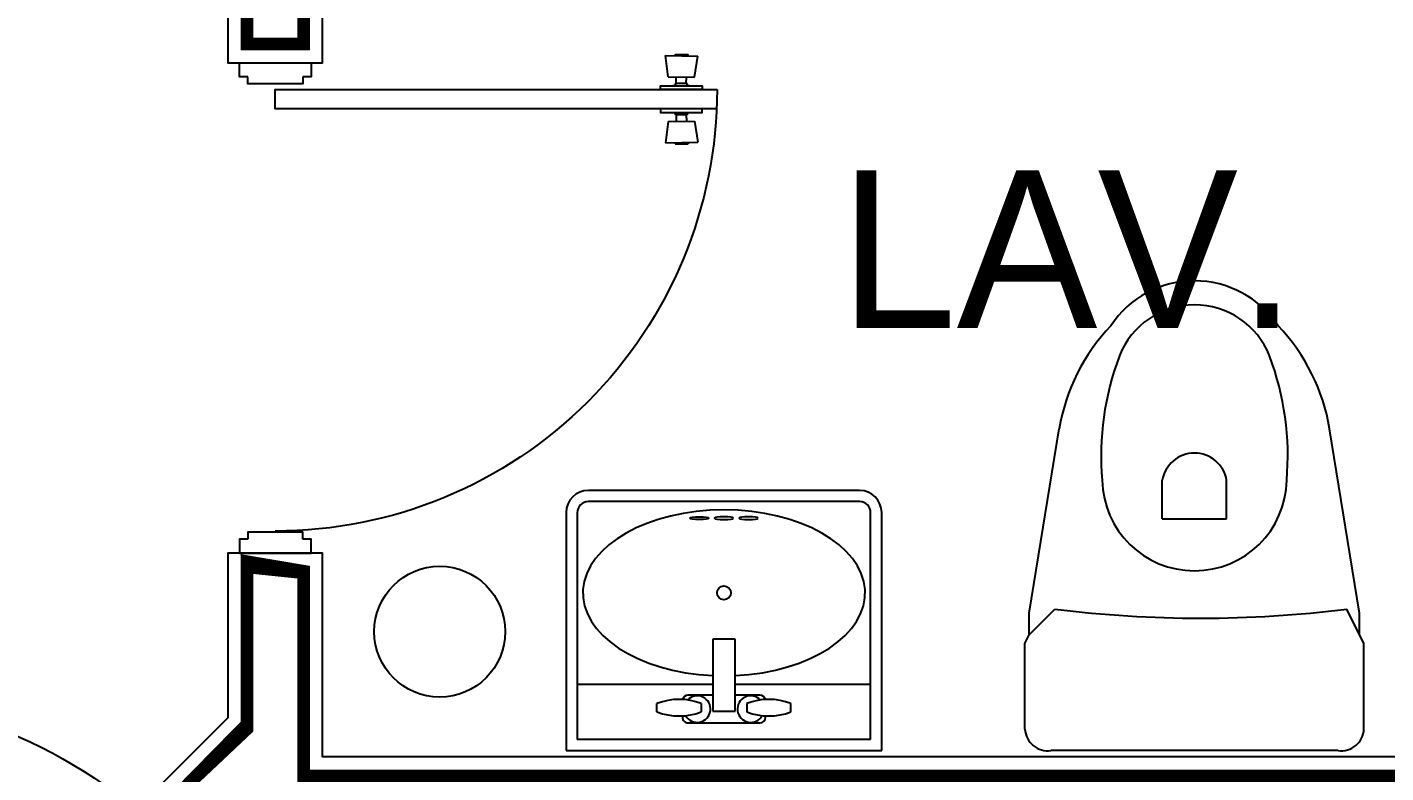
# Model space of a CAD drawing. Header units: millimetres. Extents: x 156.6 to 189.1, y 206.7 to 239.3.
# Drawn here: x 160.173 to 162.326, y 229.169 to 230.351 of the extents above; entities that cross this region are included whole.
import ezdxf

# ---------------------------------------------------------------- set-up
doc = ezdxf.new("R2010")
doc.units = ezdxf.units.MM
doc.header["$LTSCALE"] = 0.02
for name, color, linetype in [('CALIDAD', 15, 'Continuous'), ('MUEBLES', 43, 'Continuous'), ('MUROS', 22, 'Continuous'), ('PUERTAS', 15, 'Continuous')]:
    doc.layers.add(name, color=color, linetype=linetype)

# ---------------------------------------------------------------- blocks, each defined once
blk = doc.blocks.new('puerta')
for p, q in [((-0.1445696531684746, 0.7063516789132223), (-0.1437654734765488, 0.7652785196800096)), ((-0.1052689347272917, 0.7593475488550325), (-0.1437654734765488, 0.7652785196800096)), ((-0.1059256003685221, 0.7112299054142852), (-0.1052689347272917, 0.7593475488550325)), ((-0.02592779450253602, 0.7593475488550325), (0.01256874424674947, 0.7652785196800096)), ((-0.02527112886130567, 0.7112299054142852), (-0.02592779450253602, 0.7593475488550325)), ((0.01337292393867529, 0.7063516789132223), (0.01256874424674947, 0.7652785196800096)), ((-0.1465918384652696, 0.7238719645561673), (-0.1462650183395624, 0.7478199424796514)), ((-0.1440041532596581, 0.7477890882584006), (-0.1462650183395624, 0.7478199424796514)), ((-0.09416104270184178, 0.74424122746791), (-0.1054729852318701, 0.7443956025258842)), ((-0.09416104270184178, 0.7456823929749135), (-0.09416104270184178, 0.7245829189905351)), ((-0.0894977687962637, 0.7456823929749135), (-0.09416104270184178, 0.7456823929749135)), ((-0.04169896043356403, 0.7456823929749135), (-0.03703568652795752, 0.7456823929749135)), ((-0.03703568652795752, 0.7456823929749135), (-0.03703568652795752, 0.7245829189905351)), ((-0.03703568652795752, 0.74424122746791), (-0.0257237439979292, 0.7443956025258842)), ((0.01280742402983037, 0.7477890882584006), (0.01506828910970626, 0.7478199424796514)), ((0.01539510923547027, 0.7238719645561673), (0.01506828910970626, 0.7478199424796514)), ((-0.1443309733854221, 0.7238411103348596), (-0.1465918384652696, 0.7238719645561673)), ((-0.1059256003685221, 0.7112299054142852), (-0.1445696531684746, 0.7063516789132223)), ((-0.09416104270184178, 0.7260240845024555), (-0.1057215498639152, 0.7261818517434051)), ((-0.09416104270184178, 0.7245829189905351), (-0.0894977687962637, 0.7245829189905351)), ((-0.03703568652795752, 0.7245829189905351), (-0.04169896043356403, 0.7245829189905351)), ((-0.03703568652795752, 0.7260240845024555), (-0.02547517936588406, 0.7261818517434051)), ((-0.02527112886130567, 0.7112299054142852), (0.01337292393867529, 0.7063516789132223)), ((0.01313424415556597, 0.7238411103348596), (0.01539510923547027, 0.7238719645561673))]:
    blk.add_line(p, q)
for points in [[(-0.08309792834603513, 0.7992140836608712), (-0.08309792834606355, -2.842170943040401e-14), (-0.04809880088384944, -2.842170943040401e-14), (-0.04809880088379259, 0.7999800562795087)], [(-0.8628784882045295, -0.04999875351754213), (-0.8628784882045295, -0.06499837957278487), (-0.8882778549914292, -0.06499837957278487), (-0.8882778549914292, 0.06499837957261434), (-0.8628784882045295, 0.06499837957261434), (-0.8628784882045295, 0.0499987535173716)], [(-0.02539936678689969, -0.04999875351745686), (-0.02539936678689969, -0.0649983795726996), (0, -0.0649983795726996), (0, 0.06499837957272803), (-0.02539936678689969, 0.06499837957272803), (-0.02539936678689969, 0.04999875351748528)], [(-0.8628784882045295, 0.0499987535173716), (-0.8501788048111223, 0.0499987535173716), (-0.8501788048111223, -0.04999875351754213), (-0.8628784882045295, -0.04999875351754213)], [(-0.02539936678689969, 0.04999875351748528), (-0.03809905018033533, 0.04999875351748528), (-0.03809905018033533, -0.04999875351745686), (-0.02539936678689969, -0.04999875351745686)]]:
    blk.add_lwpolyline(points)
for points in [[(-0.08309792834603513, 0.697789661996552), (-0.0894977687962637, 0.697789661996552), (-0.0894977687962637, 0.7727877922727373), (-0.08309792834603513, 0.7727877922727373)], [(-0.04809880088379259, 0.697789661996552), (-0.0416989604335356, 0.697789661996552), (-0.0416989604335356, 0.7727877922727373), (-0.04809880088379259, 0.7727877922727373)]]:
    blk.add_lwpolyline(points, close=True)
for centre, radius, start, end in [((-0.04809880088384944, 0), 0.7999800562795348, 89.99999999999511, 180.0000000000472), ((-0.09416104270189862, 0.7503456668804915), 0.004663273905590844, 270, 0), ((-0.03703568652795752, 0.7503456668804915), 0.004663273905590844, 180, 270), ((-0.09416104270189862, 0.719919645084957), 0.004663273905590844, 0, 90), ((-0.03703568652795752, 0.719919645084957), 0.004663273905590844, 90, 180)]:
    blk.add_arc(centre, radius, start, end)

msp = doc.modelspace()

# ---------------------------------------------------------------- linework, layer by layer
at = {"layer": 'CALIDAD', "const_width": 0.02}
for points in [[(162.7362533744794, 230.5143209848318), (162.6412533744793, 230.5143209848318), (160.5212533744794, 230.5143209848317), (160.5212533744794, 230.3243209848316), (160.6112533744794, 230.3243209848317), (160.6112533744793, 230.4243209848317), (162.5212533744794, 230.4243209848318), (162.5212533744794, 230.0243209848318), (162.6112533744794, 230.0243209848318), (162.6112533744794, 230.4243209848318), (162.7362533744794, 230.4243209848318)], [(162.6112533744794, 229.3643209848318), (162.5212533744795, 229.3643209848318), (162.5212533744795, 229.1643209848318), (160.6112533744794, 229.1643209848317), (160.6112533744791, 229.4870778617143), (160.5212533744791, 229.4870778617142), (160.5212533744794, 229.2440266123165), (160.419324955947, 229.1420981937841), (160.4871021648994, 229.0743209848318), (162.6112533744794, 229.0743209848318)]]:
    msp.add_lwpolyline(points, close=True, dxfattribs=at)
at = {"layer": 'MUEBLES'}
for p, q in [((161.7609256459093, 229.4219209848318), (161.8085256459093, 229.7143209848318)), ((162.2844533744795, 229.4219209848318), (162.2368533744795, 229.7143209848318)), ((161.9717256459093, 229.5715209848317), (161.9717256459093, 229.6327209848318)), ((162.0736533744795, 229.5715209848317), (162.0736533744795, 229.6327209848318)), ((161.4920766665211, 229.6165712678934), (161.0622838182228, 229.6165712678934)), ((161.4920766665211, 229.5990287026567), (161.0622838182228, 229.5990287026567)), ((161.0271986877495, 229.5814861374201), (161.0271986877495, 229.2043209848317)), ((161.0447412529861, 229.5814861374201), (161.0447412529861, 229.2218635500683)), ((161.5096192317578, 229.2218635500683), (161.5096192317578, 229.5814861374201)), ((161.5271617969945, 229.2043209848317), (161.5271617969945, 229.5814861374201)), ((161.9717256459093, 229.5715209848317), (162.0736533744795, 229.5715209848317)), ((161.7609256459093, 229.3879209848317), (161.8016533744795, 229.4287209848318)), ((161.7609256459093, 229.3879209848317), (161.7609256459093, 229.4219209848318)), ((162.2912533744795, 229.3743209848317), (162.2640533744795, 229.4287209848318)), ((162.2844533744795, 229.3879209848317), (162.2844533744795, 229.4219209848318)), ((161.2596376771353, 229.3807260466071), (161.2596376771353, 229.2666993725688)), ((161.2947228076086, 229.3807260466071), (161.2596376771353, 229.3807260466071)), ((161.2947228076086, 229.2666993725688), (161.2947228076086, 229.3807260466071)), ((161.7541256459093, 229.3743209848317), (161.7609256459093, 229.3879209848317)), ((161.7541256459093, 229.2383209848318), (161.7541256459093, 229.3743209848317)), ((162.2912533744795, 229.2383209848318), (162.2912533744795, 229.3743209848317)), ((161.0447412529861, 229.3095763762517), (161.2596376771353, 229.3095763762517)), ((161.2947228076086, 229.3095763762517), (161.5096192317578, 229.3095763762517)), ((161.2596376771353, 229.292033811015), (161.2201669053528, 229.292033811015)), ((161.3341935793911, 229.292033811015), (161.2947228076086, 229.292033811015)), ((161.1710470559997, 229.2656486258242), (161.1710470559997, 229.279012189151)), ((161.2412173169463, 229.279012189151), (161.2412173169463, 229.2656486258242)), ((161.2596376771353, 229.2666993725688), (161.2947228076086, 229.2666993725688)), ((161.3131431677976, 229.279012189151), (161.3131431677976, 229.2656486258242)), ((161.3833134287443, 229.2656486258242), (161.3833134287443, 229.279012189151)), ((161.2113956227345, 229.2593565215758), (161.2113956227345, 229.2569486805417)), ((161.2201669053528, 229.2481773979234), (161.3341935793911, 229.2481773979234)), ((161.3429648620095, 229.2569486805417), (161.3429648620095, 229.2593565215758)), ((161.5096192317578, 229.2218635500683), (161.0447412529861, 229.2218635500683)), ((161.0271986877495, 229.2043209848317), (161.5271617969945, 229.2043209848317)), ((162.2504533744795, 229.2043209848318), (161.7949256459093, 229.2043209848318))]:
    msp.add_line(p, q, dxfattribs=at)
for centre, radius in [((160.8267895946627, 229.3928209327979), 0.1037403780159527), ((161.277180242372, 229.4543025394542), 0.01096410327291744)]:
    msp.add_circle(centre, radius, dxfattribs=at)
for centre, radius, start, end in [((162.0226895101944, 229.7899685525822), 0.1589269419897155, 33.42859718998567, 146.5714028100143), ((162.0226895101944, 229.7830664724671), 0.1278583056925891, 21.49724820981237, 158.5027517901876), ((162.1132145783716, 229.6640753272262), 0.3088040991845821, 136.27475766885, 170.6357437157681), ((161.9321644420172, 229.6640753272262), 0.3088040991845821, 9.364256284231951, 43.72524233115006), ((162.3221972591591, 229.6717249002456), 0.4473751136063802, 159.2917528796107, 185.0016205164311), ((161.7231817612297, 229.6717249002456), 0.4473751136063802, 354.9983794835689, 20.70824712038936), ((162.0226895101944, 229.624388137354), 0.05164060233924317, 9.285979074835282, 170.7140209251647), ((162.0226895101944, 229.6355007748779), 0.1461902953532037, 181.0895376914116, 358.9104623085884), ((161.0622838182228, 229.5814861374201), 0.03508513047335375, 90.00000000001951, 180), ((161.4920766665211, 229.5814861374201), 0.03508513047334128, 0, 89.99999999998856), ((161.0622838182228, 229.5814861374201), 0.01754256523666753, 90, 180), ((161.4920766665211, 229.5814861374201), 0.01754256523666753, 0, 90), ((162.0328533744795, 231.2597555501048), 1.845573357855046, 262.8034945431913, 277.1965054568087), ((161.206132186473, 229.1865413719781), 0.09890307583159517, 69.22233259342353, 110.7776674065728), ((161.2201669053528, 229.2832625283967), 0.008771282618325972, 90.00000000008146, 166.6263540465111), ((161.2347564788906, 229.2701056044692), 0.02105107828400384, 209.4561575541551, 136.6908476013282), ((161.3196040058533, 229.2701056044692), 0.02105107828400384, 43.30915239867179, 330.5438424458449), ((161.3482282982709, 229.1865413719781), 0.0989030758315974, 69.22233259342353, 110.7776674065728), ((161.3341935793911, 229.2832625283967), 0.008771282618346565, 13.37364595280605, 89.99999999983717), ((161.206132186473, 229.3581194429972), 0.09890307583164402, 249.2223325934374, 290.7776674065662), ((161.3482282982709, 229.3581194429972), 0.0989030758316418, 249.2223325934374, 290.7776674065626), ((161.2201669053528, 229.2569486805417), 0.008771282618325972, 180, 270.0000000000407), ((161.3341935793911, 229.2569486805417), 0.008771282618325972, 270, 0), ((161.7903966365711, 229.2403661736259), 0.03632860526900602, 183.2272825074712, 277.1615753079961), ((162.2549823838177, 229.2403661736259), 0.03632860526900602, 262.8384246920024, 356.7727174925287)]:
    msp.add_arc(centre, radius, start, end, dxfattribs=at)
msp.add_ellipse((161.277180242372, 229.4543025394543), major_axis=(0.2236677067675148, -2.73904894852379e-17), ratio=0.5882352941176368, start_param=4.790900987850464, end_param=10.9170622800985, dxfattribs=at)
msp.add_ellipse((161.2380976962839, 229.5727148548017), major_axis=(-0.015155631734849, 1.855968291868814e-18), ratio=0.1506858945081008, dxfattribs=at)
at = {"layer": 'MUEBLES', "extrusion": (0, 0, -1)}
for centre in [(161.277180242372, 229.5727148548017), (161.31626278846, 229.5727148548017)]:
    msp.add_ellipse(centre, major_axis=(0.015155631734849, -1.855968291868814e-18), ratio=0.1506858945081008, dxfattribs=at)
at = {"layer": 'MUROS'}
for points in [[(162.7662533744794, 230.5443209848318), (162.6412533744793, 230.5443209848318), (160.4912533744794, 230.5443209848317), (160.4912533744794, 230.2943209848316), (160.6412533744794, 230.2943209848317), (160.6412533744794, 230.3943209848317), (162.4912533744794, 230.3943209848318), (162.4912533744794, 229.9943209848318), (162.6412533744794, 229.9943209848319), (162.6412533744794, 230.3943209848318), (162.7662533744794, 230.3943209848318)], [(162.6412533744794, 229.3943209848318), (162.4912533744795, 229.3943209848318), (162.4912533744795, 229.1943209848318), (160.6412533744794, 229.1943209848317), (160.641253374479, 229.5170778617143), (160.4912533744791, 229.5170778617142), (160.4912533744794, 229.2564530191877), (160.3768985490758, 229.1420981937841), (160.4829645662538, 229.0360321766062), (160.4912533744794, 229.0443209848318), (162.6412533744794, 229.0443209848318)]]:
    msp.add_lwpolyline(points, close=True, dxfattribs=at)

# ---------------------------------------------------------------- block references
at = {"layer": 'PUERTAS', "xscale": -0.8749999999999999, "yscale": 0.8749999999999999, "zscale": 0.8749999999999999, "rotation": 269.9999999999804}
msp.add_blockref('puerta', (160.5662533744794, 230.2943209848317), dxfattribs=at)
at = {"layer": 'PUERTAS', "xscale": -1, "rotation": 45}
msp.add_blockref('puerta', (159.8018242628225, 228.4609578903529), dxfattribs=at)

# ---------------------------------------------------------------- texts
msp.add_text('LAV.', height=0.25).set_placement((161.4600251464546, 229.8742733074159))

doc.saveas('drawing.dxf')
